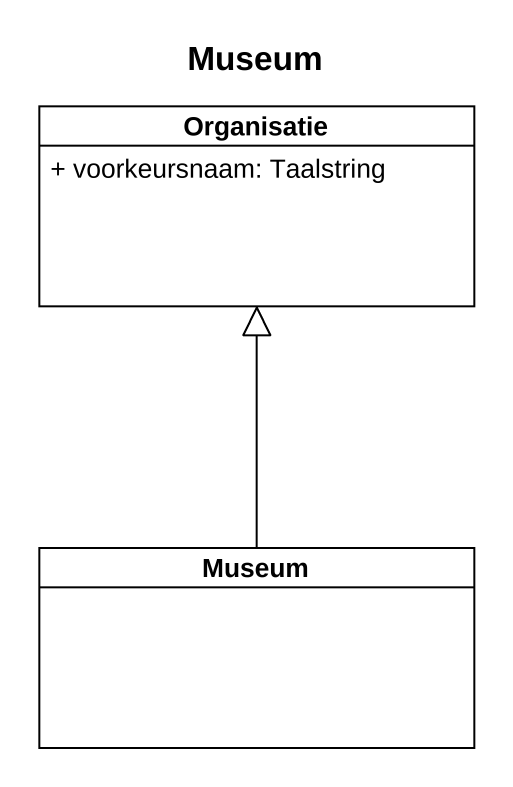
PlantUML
@startuml
title Museum
hide circle
hide empty members
skinparam classAttributeIconSize 0
class Organisatie {
  + voorkeursnaam: Taalstring
}
class Museum
Museum -up-|> Organisatie
@enduml
